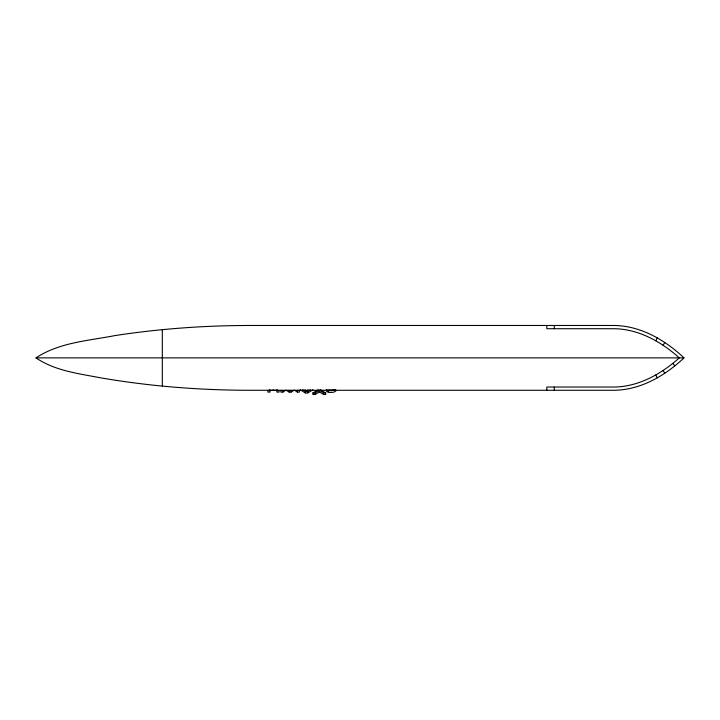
<?xml version="1.0" encoding="UTF-8"?>
<svg xmlns="http://www.w3.org/2000/svg" width="720" height="720" viewBox="0 0 720 720"><rect width="100%" height="100%" fill="white"/><g stroke="black" fill="none" stroke-linecap="round" stroke-linejoin="round"><path stroke-width="1.08" d="M269.928 390.663L273.447 390.006L276.966 390.654M655.749 340.794L657.279 337.932M663.048 345.294L664.785 342.558M684 357.876C664.92 375.885 640.287 390.222 613.395 390.276L249.408 390.276C199.602 390.213 149.769 386.28 100.674 377.838C78.633 373.563 55.017 370.881 36 357.876C59.283 342.405 88.299 340.794 114.975 335.583C159.435 328.761 204.426 325.53 249.408 325.476L613.395 325.476C640.287 325.539 664.92 339.876 684 357.876L36 357.876M335.718 389.844L331.173 390.672L326.196 389.916M308.088 389.907L306.504 390.915L304.92 389.907M282.924 392.067L282.924 390.465L280.827 390.465L280.827 392.067L282.924 392.067L286.029 390.132L289.107 392.067L291.186 392.067L294.3 390.114L297.387 392.067L299.394 392.067L299.394 390.465L297.387 390.465L297.387 392.067M319.383 391.851L315.117 394.524L312.921 394.524L312.921 392.94L315.117 392.94L319.383 390.267L323.64 392.94L325.728 392.94L325.728 394.524L323.64 394.524L319.383 391.851L319.383 390.267M302.697 389.745L305.289 391.347L307.818 391.347L310.41 389.745M300.096 389.727L305.289 392.94L307.818 392.94L313.011 389.727M312.921 392.94L318.222 389.727M326.682 390.231C324.612 392.895 334.638 393.237 335.808 390.942M333.729 389.952L328.752 390.15M269.343 389.952L270.135 389.862M334.737 389.853L335.583 389.925L334.872 390.285M276.75 389.862L277.551 389.952M328.752 391.734L327.798 391.257M320.436 389.727L325.728 392.94M672.723 363.375L674.793 365.868M663.048 370.458L664.785 373.194M655.749 374.967L657.279 377.82M554.283 325.476L554.283 328.716M554.283 387.036L554.283 390.276M546.831 325.476L546.831 328.716L613.314 328.716C638.262 328.716 661.149 341.667 679.311 357.876C661.149 374.085 638.262 387.036 613.314 387.036L546.831 387.036L546.831 390.276M323.64 392.94L323.64 394.524M315.117 392.94L315.117 394.524M307.818 391.347L307.818 392.94M305.289 391.347L305.289 392.94M291.186 392.067L291.186 390.465L289.107 390.465L289.107 392.067M162.324 329.679L162.324 386.082M269.928 390.51L267.876 390.51L267.876 392.112L269.928 392.112L269.928 390.51M279.018 390.51L276.966 390.51L276.966 392.112L279.018 392.112L279.018 390.51"/></g></svg>
